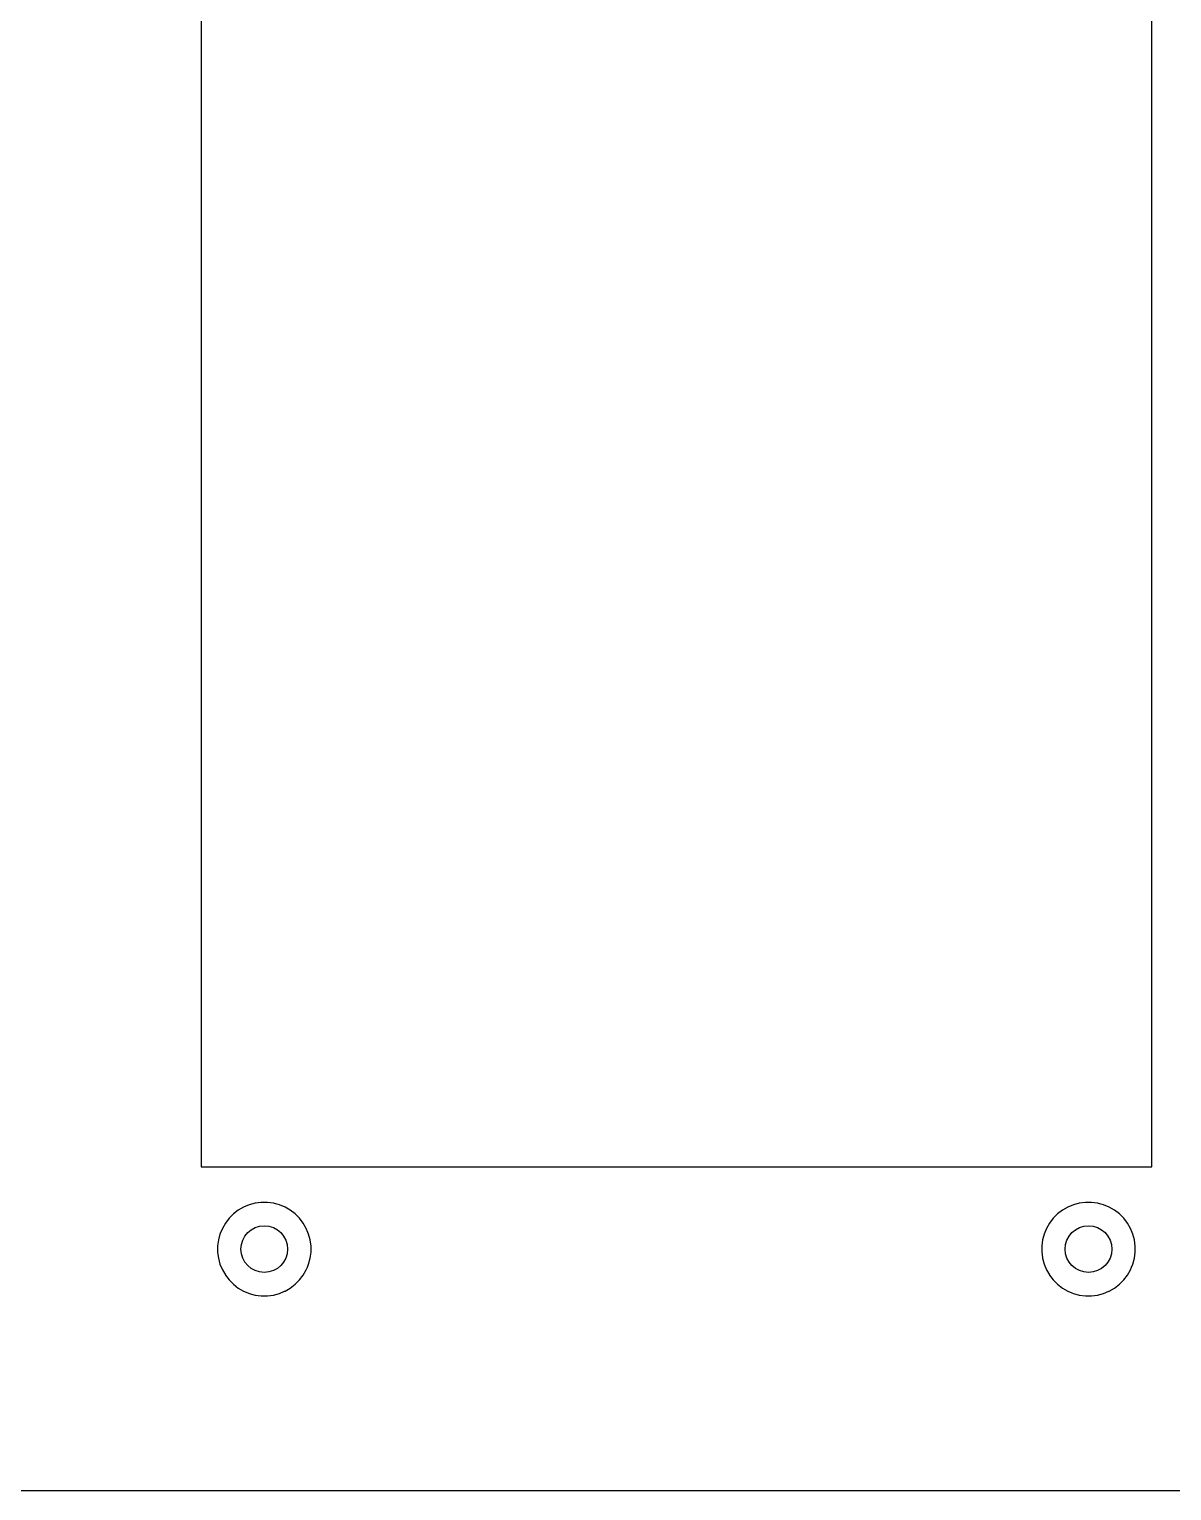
# Model space of a CAD drawing. Extents: x 0.79 to 7.64, y -5.35 to -0.98.
# Drawn here: x 4.762 to 6.399, y -5.354 to -3.259 of the extents above; entities that cross this region are included whole.
import ezdxf

# ---------------------------------------------------------------- set-up
doc = ezdxf.new("R2010")
doc.units = 0
doc.header["$MEASUREMENT"] = 0
doc.layers.add('BLACK', color=7, linetype='CONTINUOUS')

msp = doc.modelspace()

# ---------------------------------------------------------------- linework, layer by layer
at = {"layer": 'BLACK', "linetype": 'CONTINUOUS'}
for p, q in [((5.0079, -3.0787), (5.0079, -4.8898)), ((6.3701, -4.6371), (6.3701, -3.0787)), ((6.3701, -4.7891), (6.3701, -4.6371)), ((6.3701, -4.8898), (6.3701, -4.7891)), ((5.0079, -4.8898), (5.0079, -4.8898)), ((5.0079, -4.8898), (5.0079, -4.8898)), ((5.0079, -4.8898), (6.3701, -4.8898)), ((6.3701, -4.8898), (6.3701, -4.8898)), ((6.3701, -4.8898), (6.3701, -4.8898)), ((5.0853, -4.9421), (5.0769, -4.9443)), ((5.094, -4.9409), (5.0853, -4.9421)), ((5.0853, -4.9421), (5.0853, -4.9421)), ((5.1028, -4.9409), (5.094, -4.9409)), ((5.094, -4.9409), (5.094, -4.9409)), ((5.1115, -4.9421), (5.1028, -4.9409)), ((5.1163, -4.9433), (5.1115, -4.9421)), ((5.1115, -4.9421), (5.1115, -4.9421)), ((5.1115, -4.9421), (5.1115, -4.9421)), ((5.12, -4.9443), (5.1163, -4.9433)), ((6.2664, -4.9421), (6.258, -4.9443)), ((6.2751, -4.9409), (6.2664, -4.9421)), ((6.2664, -4.9421), (6.2664, -4.9421)), ((6.2839, -4.9409), (6.2751, -4.9409)), ((6.2751, -4.9409), (6.2751, -4.9409)), ((6.2926, -4.9421), (6.2839, -4.9409)), ((6.2974, -4.9433), (6.2926, -4.9421)), ((6.2926, -4.9421), (6.2926, -4.9421)), ((6.2926, -4.9421), (6.2926, -4.9421)), ((6.3011, -4.9443), (6.2974, -4.9433)), ((5.048, -4.9636), (5.0426, -4.9706)), ((5.0542, -4.9574), (5.048, -4.9636)), ((5.0612, -4.9521), (5.0542, -4.9574)), ((5.0688, -4.9477), (5.0612, -4.9521)), ((5.0769, -4.9443), (5.0688, -4.9477)), ((5.0688, -4.9477), (5.0688, -4.9477)), ((5.1281, -4.9477), (5.12, -4.9443)), ((5.1357, -4.9521), (5.1281, -4.9477)), ((5.1281, -4.9477), (5.1281, -4.9477)), ((5.1427, -4.9574), (5.1357, -4.9521)), ((5.1357, -4.9521), (5.1357, -4.9521)), ((5.1489, -4.9636), (5.1427, -4.9574)), ((5.1542, -4.9706), (5.1489, -4.9636)), ((6.2291, -4.9636), (6.2237, -4.9706)), ((6.2353, -4.9574), (6.2291, -4.9636)), ((6.2423, -4.9521), (6.2353, -4.9574)), ((6.2499, -4.9477), (6.2423, -4.9521)), ((6.258, -4.9443), (6.2499, -4.9477)), ((6.2499, -4.9477), (6.2499, -4.9477)), ((6.3092, -4.9477), (6.3011, -4.9443)), ((6.3168, -4.9521), (6.3092, -4.9477)), ((6.3092, -4.9477), (6.3092, -4.9477)), ((6.3238, -4.9574), (6.3168, -4.9521)), ((6.3168, -4.9521), (6.3168, -4.9521)), ((6.33, -4.9636), (6.3238, -4.9574)), ((6.3353, -4.9706), (6.33, -4.9636)), ((5.0383, -4.9782), (5.0349, -4.9863)), ((5.0426, -4.9706), (5.0383, -4.9782)), ((5.0383, -4.9782), (5.0383, -4.9782)), ((5.1586, -4.9782), (5.1542, -4.9706)), ((5.1542, -4.9706), (5.1542, -4.9706)), ((5.161, -4.9841), (5.1586, -4.9782)), ((5.1586, -4.9782), (5.1586, -4.9782)), ((5.162, -4.9863), (5.161, -4.9841)), ((6.2194, -4.9782), (6.216, -4.9863)), ((6.2237, -4.9706), (6.2194, -4.9782)), ((6.2194, -4.9782), (6.2194, -4.9782)), ((6.3397, -4.9782), (6.3353, -4.9706)), ((6.3353, -4.9706), (6.3353, -4.9706)), ((6.3421, -4.9841), (6.3397, -4.9782)), ((6.3397, -4.9782), (6.3397, -4.9782)), ((6.3431, -4.9863), (6.3421, -4.9841)), ((5.0326, -4.9948), (5.0315, -5.0031)), ((5.0315, -5.0031), (5.0315, -5.0035)), ((5.0315, -5.0035), (5.0315, -5.0123)), ((5.0349, -4.9863), (5.0326, -4.9948)), ((5.0326, -4.9948), (5.0326, -4.9948)), ((5.1642, -4.9948), (5.162, -4.9863)), ((5.1654, -5.0035), (5.1642, -4.9948)), ((5.1654, -5.0123), (5.1654, -5.0035)), ((6.2137, -4.9948), (6.2126, -5.0031)), ((6.2126, -5.0031), (6.2126, -5.0035)), ((6.2126, -5.0035), (6.2126, -5.0123)), ((6.216, -4.9863), (6.2137, -4.9948)), ((6.2137, -4.9948), (6.2137, -4.9948)), ((6.3453, -4.9948), (6.3431, -4.9863)), ((6.3465, -5.0035), (6.3453, -4.9948)), ((6.3465, -5.0123), (6.3465, -5.0035)), ((5.0315, -5.0123), (5.0319, -5.0157)), ((5.0319, -5.0157), (5.0326, -5.021)), ((5.0326, -5.021), (5.0326, -5.021)), ((5.0326, -5.021), (5.0349, -5.0294)), ((5.162, -5.0294), (5.1642, -5.021)), ((5.1642, -5.021), (5.1654, -5.0123)), ((6.2126, -5.0123), (6.213, -5.0157)), ((6.213, -5.0157), (6.2137, -5.021)), ((6.2137, -5.021), (6.2137, -5.021)), ((6.2137, -5.021), (6.216, -5.0294)), ((6.3431, -5.0294), (6.3453, -5.021)), ((6.3453, -5.021), (6.3465, -5.0123)), ((5.0349, -5.0294), (5.0383, -5.0375)), ((5.0383, -5.0375), (5.0383, -5.0375)), ((5.0383, -5.0375), (5.0426, -5.045)), ((5.0426, -5.045), (5.0426, -5.0451)), ((5.0426, -5.0451), (5.048, -5.0521)), ((5.1489, -5.0521), (5.1542, -5.0451)), ((5.1542, -5.0451), (5.1586, -5.0375)), ((5.1586, -5.0375), (5.1602, -5.0336)), ((5.1586, -5.0375), (5.1586, -5.0375)), ((5.1602, -5.0336), (5.162, -5.0294)), ((6.216, -5.0294), (6.2194, -5.0375)), ((6.2194, -5.0375), (6.2194, -5.0375)), ((6.2194, -5.0375), (6.2237, -5.045)), ((6.2237, -5.045), (6.2237, -5.0451)), ((6.2237, -5.0451), (6.2291, -5.0521)), ((6.33, -5.0521), (6.3353, -5.0451)), ((6.3353, -5.0451), (6.3397, -5.0375)), ((6.3397, -5.0375), (6.3413, -5.0336)), ((6.3397, -5.0375), (6.3397, -5.0375)), ((6.3413, -5.0336), (6.3431, -5.0294)), ((5.048, -5.0521), (5.0542, -5.0583)), ((5.0542, -5.0583), (5.0612, -5.0637)), ((5.0612, -5.0637), (5.0612, -5.0637)), ((5.0612, -5.0637), (5.0688, -5.068)), ((5.0688, -5.068), (5.0688, -5.068)), ((5.0688, -5.068), (5.0746, -5.0705)), ((5.12, -5.0714), (5.1274, -5.0683)), ((5.1274, -5.0683), (5.1281, -5.068)), ((5.1281, -5.068), (5.1357, -5.0637)), ((5.1281, -5.068), (5.1281, -5.068)), ((5.1281, -5.068), (5.1281, -5.068)), ((5.1357, -5.0637), (5.1427, -5.0583)), ((5.1427, -5.0583), (5.1489, -5.0521)), ((6.2291, -5.0521), (6.2353, -5.0583)), ((6.2353, -5.0583), (6.2423, -5.0637)), ((6.2423, -5.0637), (6.2423, -5.0637)), ((6.2423, -5.0637), (6.2499, -5.068)), ((6.2499, -5.068), (6.2499, -5.068)), ((6.2499, -5.068), (6.2557, -5.0705)), ((6.3011, -5.0714), (6.3085, -5.0683)), ((6.3085, -5.0683), (6.3092, -5.068)), ((6.3092, -5.068), (6.3168, -5.0637)), ((6.3092, -5.068), (6.3092, -5.068)), ((6.3092, -5.068), (6.3092, -5.068)), ((6.3168, -5.0637), (6.3238, -5.0583)), ((6.3238, -5.0583), (6.33, -5.0521)), ((5.0746, -5.0705), (5.0769, -5.0714)), ((5.0769, -5.0714), (5.0853, -5.0737)), ((5.0853, -5.0737), (5.094, -5.0748)), ((5.094, -5.0748), (5.094, -5.0748)), ((5.094, -5.0748), (5.1028, -5.0748)), ((5.1028, -5.0748), (5.1115, -5.0737)), ((5.1028, -5.0748), (5.1028, -5.0748)), ((5.1115, -5.0737), (5.12, -5.0714)), ((6.2557, -5.0705), (6.258, -5.0714)), ((6.258, -5.0714), (6.2664, -5.0737)), ((6.2664, -5.0737), (6.2751, -5.0748)), ((6.2751, -5.0748), (6.2751, -5.0748)), ((6.2751, -5.0748), (6.2839, -5.0748)), ((6.2839, -5.0748), (6.2926, -5.0737)), ((6.2839, -5.0748), (6.2839, -5.0748)), ((6.2926, -5.0737), (6.3011, -5.0714)), ((7.4408, -5.3543), (0.9844, -5.3543))]:
    msp.add_line(p, q, dxfattribs=at)
at = {"layer": 'BLACK'}
for centre in [(5.0984, -5.0079), (6.2795, -5.0079)]:
    msp.add_circle(centre, 0.0335, dxfattribs=at)

doc.saveas('drawing.dxf')
